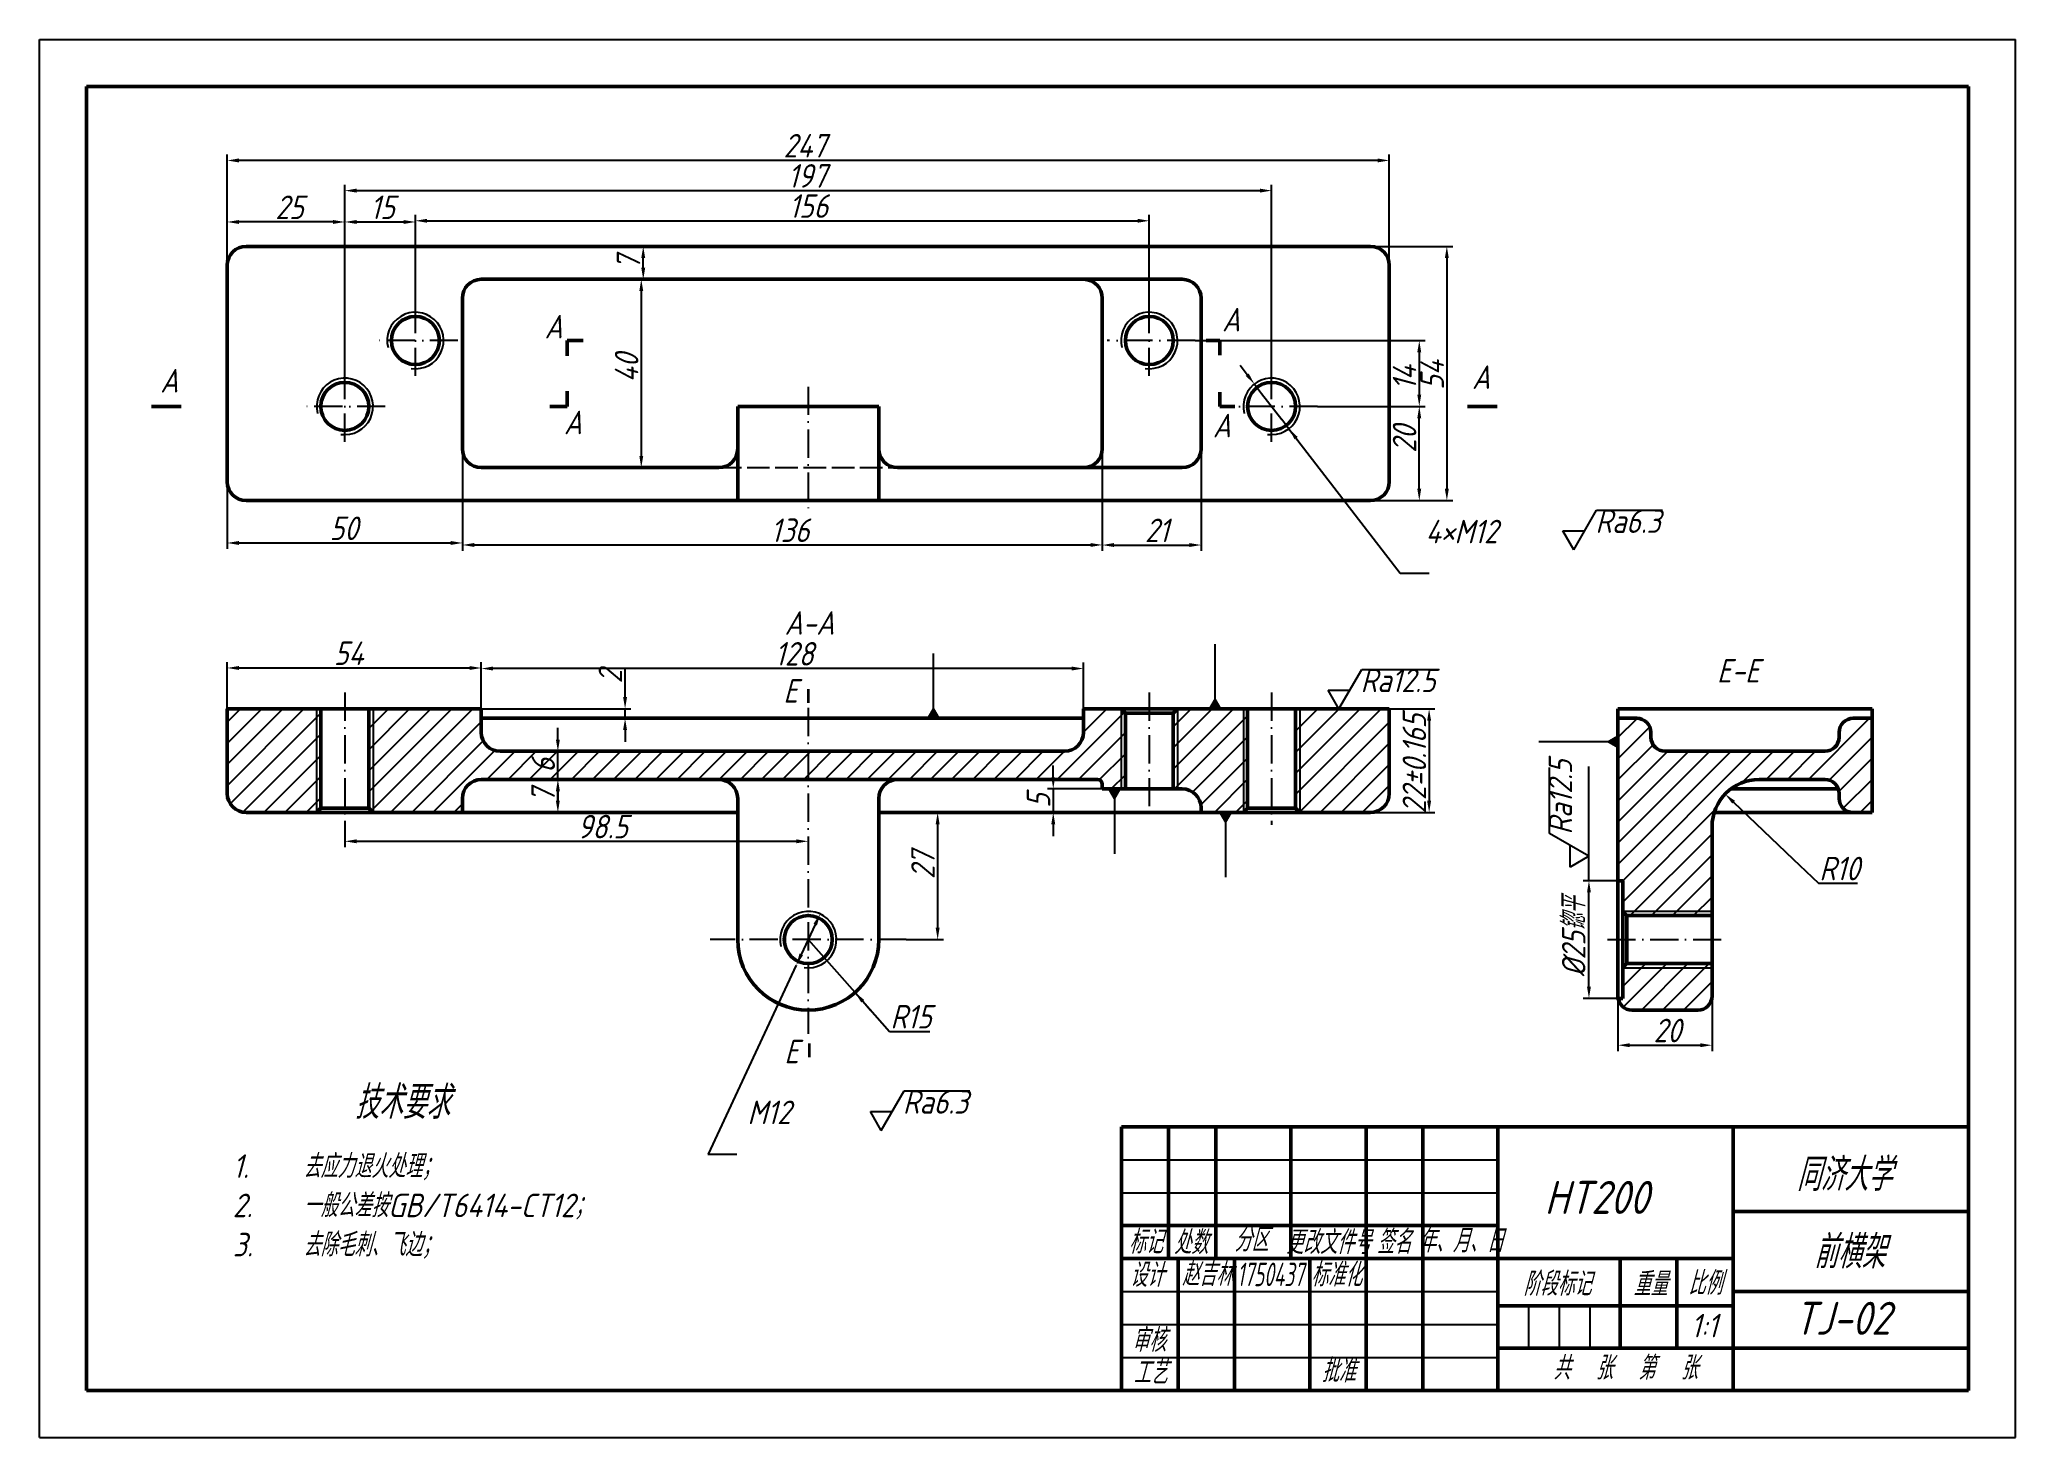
# Model space of a CAD drawing. Header units: millimetres. Extents: x 12 to 432, y 8 to 305.
import ezdxf

# ---------------------------------------------------------------- set-up
doc = ezdxf.new("R2010")
doc.units = ezdxf.units.MM
doc.linetypes.add('ACAD_ISO02W100', pattern=[15, 12, -3])
doc.linetypes.add('ACAD_ISO10W100', pattern=[18, 12, -3, 0, -3])
for name, color, linetype, lineweight in [('剖面线', 5, 'Continuous', 25), ('尺寸标注', 7, 'Continuous', 25), ('粗实线', 3, 'Continuous', 50), ('细实线', 7, 'Continuous', 25), ('细文本', 7, 'Continuous', 25), ('细点画线', 1, 'ACAD_ISO10W100', 25), ('细虚线', 2, 'ACAD_ISO02W100', 25)]:
    doc.layers.add(name, color=color, linetype=linetype, lineweight=lineweight)
doc.styles.add('长仿宋', font='gbeitc.shx', dxfattribs={"bigfont": 'gbcbig.shx'})
doc.dimstyles.new('ISO-25', dxfattribs={"dimtxt": 5, "dimasz": 2.5, "dimexe": 1.25, "dimexo": 0, "dimtad": 1, "dimdsep": 46, "dimtxsty": '长仿宋', "dimcen": 2.5, "dimclrd": 256, "dimclrt": 256, "dimadec": 0, "dimazin": 0, "dimtfac": 1, "dimtmove": 0, "dimatfit": 2, "dimfxl": 1, "dimlwd": -1, "dimarcsym": 0})
doc.dimstyles.new('ISO-25$4', dxfattribs={"dimtxt": 5, "dimasz": 2.5, "dimexe": 1.25, "dimexo": 0, "dimtad": 1, "dimtoh": 1, "dimdsep": 46, "dimtxsty": '长仿宋', "dimcen": 2.5, "dimclrd": 256, "dimclrt": 256, "dimadec": 0, "dimazin": 0, "dimtfac": 1, "dimtmove": 0, "dimatfit": 2, "dimfxl": 1, "dimlwd": -1, "dimarcsym": 0})

# ---------------------------------------------------------------- blocks, each defined once
blk = doc.blocks.new('*D3')
at = {"layer": '尺寸标注', "color": 0, "lineweight": -2, "transparency": 16777216}
for p, q in [((139.67, 253.94), (138.42, 253.94)), ((139.67, 213.94), (138.42, 213.94))]:
    blk.add_line(p, q, dxfattribs=at)
at = {"layer": '尺寸标注', "transparency": 16777216}
blk.add_line((139.67, 251.44), (139.67, 216.44), dxfattribs=at)
for points in [[(139.26, 251.44), (140.09, 251.44), (139.67, 253.94)], [(139.26, 216.44), (140.09, 216.44), (139.67, 213.94)]]:
    blk.add_solid(points, dxfattribs=at)
at = {"layer": '尺寸标注', "transparency": 16777216, "insert": (136.55, 235.1), "char_height": 5, "attachment_point": 5, "rotation": 90, "style": '长仿宋'}
blk.add_mtext('40', dxfattribs=at)
blk = doc.blocks.new('*D4')
at = {"layer": '尺寸标注', "color": 0, "lineweight": -2, "transparency": 16777216}
for p, q in [((91.66, 248.48), (91.66, 267.63)), ((247.66, 248.48), (247.66, 267.63))]:
    blk.add_line(p, q, dxfattribs=at)
at = {"layer": '尺寸标注', "transparency": 16777216}
blk.add_line((94.16, 266.38), (245.16, 266.38), dxfattribs=at)
for points in [[(94.16, 266.8), (94.16, 265.97), (91.66, 266.38)], [(245.16, 266.8), (245.16, 265.97), (247.66, 266.38)]]:
    blk.add_solid(points, dxfattribs=at)
at = {"layer": '尺寸标注', "transparency": 16777216, "insert": (175.22, 269.51), "char_height": 5, "attachment_point": 5, "style": '长仿宋'}
blk.add_mtext('156', dxfattribs=at)
blk = doc.blocks.new('*D5')
at = {"layer": '尺寸标注', "color": 0, "lineweight": -2, "transparency": 16777216}
for p, q in [((76.66, 234.48), (76.66, 267.38)), ((91.66, 248.48), (91.66, 267.38))]:
    blk.add_line(p, q, dxfattribs=at)
at = {"layer": '尺寸标注', "transparency": 16777216}
blk.add_line((79.16, 266.13), (89.16, 266.13), dxfattribs=at)
for points in [[(79.16, 266.54), (79.16, 265.71), (76.66, 266.13)], [(89.16, 266.54), (89.16, 265.71), (91.66, 266.13)]]:
    blk.add_solid(points, dxfattribs=at)
at = {"layer": '尺寸标注', "transparency": 16777216, "insert": (84.65, 269.25), "char_height": 5, "attachment_point": 5, "style": '长仿宋'}
blk.add_mtext('15', dxfattribs=at)
blk = doc.blocks.new('*D6')
at = {"layer": '尺寸标注', "color": 0, "lineweight": -2, "transparency": 16777216}
for p, q in [((51.66, 256.94), (51.66, 267.38)), ((76.66, 234.48), (76.66, 267.38))]:
    blk.add_line(p, q, dxfattribs=at)
at = {"layer": '尺寸标注', "transparency": 16777216}
blk.add_line((74.16, 266.13), (54.16, 266.13), dxfattribs=at)
for points in [[(54.16, 266.54), (54.16, 265.71), (51.66, 266.13)], [(74.16, 266.54), (74.16, 265.71), (76.66, 266.13)]]:
    blk.add_solid(points, dxfattribs=at)
at = {"layer": '尺寸标注', "transparency": 16777216, "insert": (64.9, 269.25), "char_height": 5, "attachment_point": 5, "style": '长仿宋'}
blk.add_mtext('25', dxfattribs=at)
blk = doc.blocks.new('*D7')
at = {"layer": '尺寸标注', "color": 0, "lineweight": -2, "transparency": 16777216}
for p, q in [((76.66, 234.48), (76.66, 274.04)), ((273.66, 234.48), (273.66, 274.04))]:
    blk.add_line(p, q, dxfattribs=at)
at = {"layer": '尺寸标注', "transparency": 16777216}
blk.add_line((79.16, 272.79), (271.16, 272.79), dxfattribs=at)
for points in [[(79.16, 273.21), (79.16, 272.37), (76.66, 272.79)], [(271.16, 273.21), (271.16, 272.37), (273.66, 272.79)]]:
    blk.add_solid(points, dxfattribs=at)
at = {"layer": '尺寸标注', "transparency": 16777216, "insert": (174.96, 275.92), "char_height": 5, "attachment_point": 5, "style": '长仿宋'}
blk.add_mtext('197', dxfattribs=at)
blk = doc.blocks.new('*D8')
at = {"layer": '尺寸标注', "color": 0, "lineweight": -2, "transparency": 16777216}
for p, q in [((51.66, 256.94), (51.66, 280.45)), ((298.66, 256.94), (298.66, 280.45))]:
    blk.add_line(p, q, dxfattribs=at)
at = {"layer": '尺寸标注', "transparency": 16777216}
blk.add_line((296.16, 279.2), (54.16, 279.2), dxfattribs=at)
for points in [[(54.16, 279.62), (54.16, 278.78), (51.66, 279.2)], [(296.16, 279.62), (296.16, 278.78), (298.66, 279.2)]]:
    blk.add_solid(points, dxfattribs=at)
at = {"layer": '尺寸标注', "transparency": 16777216, "insert": (174.45, 282.33), "char_height": 5, "attachment_point": 5, "style": '长仿宋'}
blk.add_mtext('247', dxfattribs=at)
blk = doc.blocks.new('*D9')
at = {"layer": '尺寸标注', "color": 0, "lineweight": -2, "transparency": 16777216}
for p, q in [((257.42, 240.94), (306.29, 240.94)), ((283.42, 226.94), (306.29, 226.94))]:
    blk.add_line(p, q, dxfattribs=at)
at = {"layer": '尺寸标注', "transparency": 16777216}
blk.add_line((305.04, 238.44), (305.04, 229.44), dxfattribs=at)
for points in [[(304.62, 238.44), (305.45, 238.44), (305.04, 240.94)], [(304.62, 229.44), (305.45, 229.44), (305.04, 226.94)]]:
    blk.add_solid(points, dxfattribs=at)
at = {"layer": '尺寸标注', "transparency": 16777216, "insert": (301.91, 233.05), "char_height": 5, "attachment_point": 5, "rotation": 90, "style": '长仿宋'}
blk.add_mtext('14', dxfattribs=at)
blk = doc.blocks.new('*D10')
at = {"layer": '尺寸标注', "color": 0, "lineweight": -2, "transparency": 16777216}
for p, q in [((283.42, 226.94), (306.29, 226.94)), ((294.66, 206.94), (306.29, 206.94))]:
    blk.add_line(p, q, dxfattribs=at)
at = {"layer": '尺寸标注', "transparency": 16777216}
blk.add_line((305.04, 209.44), (305.04, 224.44), dxfattribs=at)
for points in [[(304.62, 224.44), (305.45, 224.44), (305.04, 226.94)], [(304.62, 209.44), (305.45, 209.44), (305.04, 206.94)]]:
    blk.add_solid(points, dxfattribs=at)
at = {"layer": '尺寸标注', "transparency": 16777216, "insert": (301.91, 219.98), "char_height": 5, "attachment_point": 5, "rotation": 90, "style": '长仿宋'}
blk.add_mtext('20', dxfattribs=at)
blk = doc.blocks.new('*D11')
at = {"layer": '尺寸标注', "color": 0, "lineweight": -2, "transparency": 16777216}
for p, q in [((101.66, 217.94), (101.66, 196.68)), ((51.66, 210.94), (51.66, 196.68))]:
    blk.add_line(p, q, dxfattribs=at)
at = {"layer": '尺寸标注', "transparency": 16777216}
blk.add_line((54.16, 197.93), (99.16, 197.93), dxfattribs=at)
for points in [[(54.16, 198.35), (54.16, 197.51), (51.66, 197.93)], [(99.16, 198.35), (99.16, 197.51), (101.66, 197.93)]]:
    blk.add_solid(points, dxfattribs=at)
at = {"layer": '尺寸标注', "transparency": 16777216, "insert": (76.44, 201.05), "char_height": 5, "attachment_point": 5, "style": '长仿宋'}
blk.add_mtext('50', dxfattribs=at)
blk = doc.blocks.new('*D12')
at = {"layer": '尺寸标注', "color": 0, "lineweight": -2, "transparency": 16777216}
for p, q in [((101.66, 217.94), (101.66, 196.26)), ((237.66, 217.94), (237.66, 196.26))]:
    blk.add_line(p, q, dxfattribs=at)
at = {"layer": '尺寸标注', "transparency": 16777216}
blk.add_line((104.16, 197.51), (235.16, 197.51), dxfattribs=at)
for points in [[(104.16, 197.92), (104.16, 197.09), (101.66, 197.51)], [(235.16, 197.92), (235.16, 197.09), (237.66, 197.51)]]:
    blk.add_solid(points, dxfattribs=at)
at = {"layer": '尺寸标注', "transparency": 16777216, "insert": (171.28, 200.63), "char_height": 5, "attachment_point": 5, "style": '长仿宋'}
blk.add_mtext('136', dxfattribs=at)
blk = doc.blocks.new('*D13')
at = {"layer": '尺寸标注', "color": 0, "lineweight": -2, "transparency": 16777216}
for p, q in [((237.66, 217.94), (237.66, 196.24)), ((258.66, 217.94), (258.66, 196.24))]:
    blk.add_line(p, q, dxfattribs=at)
at = {"layer": '尺寸标注', "transparency": 16777216}
blk.add_line((240.16, 197.49), (256.16, 197.49), dxfattribs=at)
for points in [[(240.16, 197.91), (240.16, 197.07), (237.66, 197.49)], [(256.16, 197.91), (256.16, 197.07), (258.66, 197.49)]]:
    blk.add_solid(points, dxfattribs=at)
at = {"layer": '尺寸标注', "transparency": 16777216, "insert": (249.26, 200.61), "char_height": 5, "attachment_point": 5, "style": '长仿宋'}
blk.add_mtext('21', dxfattribs=at)
blk = doc.blocks.new('*D14')
at = {"layer": '尺寸标注', "color": 0, "lineweight": -2, "transparency": 16777216}
for p, q in [((140.09, 260.94), (138.84, 260.94)), ((140.09, 253.94), (138.84, 253.94))]:
    blk.add_line(p, q, dxfattribs=at)
at = {"layer": '尺寸标注', "transparency": 16777216}
blk.add_line((140.09, 256.44), (140.09, 258.44), dxfattribs=at)
for points in [[(139.67, 258.44), (140.51, 258.44), (140.09, 260.94)], [(139.67, 256.44), (140.51, 256.44), (140.09, 253.94)]]:
    blk.add_solid(points, dxfattribs=at)
at = {"layer": '尺寸标注', "transparency": 16777216, "insert": (136.96, 257.44), "char_height": 5, "attachment_point": 5, "rotation": 90, "style": '长仿宋'}
blk.add_mtext('7', dxfattribs=at)
blk = doc.blocks.new('*D15')
at = {"layer": '尺寸标注', "color": 0, "lineweight": -2, "transparency": 16777216}
for p, q in [((76.66, 135.19), (76.66, 133.3)), ((175.16, 134.55), (175.16, 133.3))]:
    blk.add_line(p, q, dxfattribs=at)
at = {"layer": '尺寸标注', "transparency": 16777216}
blk.add_line((79.16, 134.55), (172.66, 134.55), dxfattribs=at)
for points in [[(79.16, 134.96), (79.16, 134.13), (76.66, 134.55)], [(172.66, 134.96), (172.66, 134.13), (175.16, 134.55)]]:
    blk.add_solid(points, dxfattribs=at)
at = {"layer": '尺寸标注', "transparency": 16777216, "insert": (131.47, 137.67), "char_height": 5, "attachment_point": 5, "style": '长仿宋'}
blk.add_mtext('98.5', dxfattribs=at)
blk = doc.blocks.new('*D16')
at = {"layer": '尺寸标注', "transparency": 16777216}
for p, q in [((175.16, 113.67), (183.44, 104.31)), ((185.1, 102.44), (183.44, 104.31)), ((185.1, 102.44), (192.43, 94.15)), ((186.76, 100.57), (188.41, 98.69)), ((192.43, 94.15), (200.97, 94.15))]:
    blk.add_line(p, q, dxfattribs=at)
blk.add_solid([(187.07, 100.84), (186.44, 100.29), (185.1, 102.44)], dxfattribs=at)
at = {"layer": '尺寸标注', "transparency": 16777216, "insert": (197.01, 97.28), "char_height": 5, "attachment_point": 5, "style": '长仿宋'}
blk.add_mtext('R15', dxfattribs=at)
blk = doc.blocks.new('*D17')
at = {"layer": '尺寸标注', "color": 0, "lineweight": -2, "transparency": 16777216}
for p, q in [((202.67, 140.67), (201.42, 140.67)), ((196, 113.67), (203.92, 113.67))]:
    blk.add_line(p, q, dxfattribs=at)
at = {"layer": '尺寸标注', "transparency": 16777216}
blk.add_line((202.67, 138.17), (202.67, 116.17), dxfattribs=at)
for points in [[(202.25, 138.17), (203.08, 138.17), (202.67, 140.67)], [(202.25, 116.17), (203.08, 116.17), (202.67, 113.67)]]:
    blk.add_solid(points, dxfattribs=at)
at = {"layer": '尺寸标注', "transparency": 16777216, "insert": (199.54, 129.46), "char_height": 5, "attachment_point": 5, "rotation": 90, "style": '长仿宋'}
blk.add_mtext('27', dxfattribs=at)
blk = doc.blocks.new('*D18')
at = {"layer": '尺寸标注', "color": 0, "lineweight": -2, "transparency": 16777216}
for p, q in [((122.39, 147.67), (120.69, 147.67)), ((122.39, 140.67), (120.69, 140.67))]:
    blk.add_line(p, q, dxfattribs=at)
at = {"layer": '尺寸标注', "transparency": 16777216}
blk.add_line((121.94, 143.17), (121.94, 145.17), dxfattribs=at)
for points in [[(121.52, 145.17), (122.35, 145.17), (121.94, 147.67)], [(121.52, 143.17), (122.35, 143.17), (121.94, 140.67)]]:
    blk.add_solid(points, dxfattribs=at)
at = {"layer": '尺寸标注', "transparency": 16777216, "insert": (118.81, 144.23), "char_height": 5, "attachment_point": 5, "rotation": 90, "style": '长仿宋'}
blk.add_mtext('7', dxfattribs=at)
blk = doc.blocks.new('*D19')
at = {"layer": '尺寸标注', "transparency": 16777216}
for p, q in [((121.95, 156.17), (121.95, 158.67)), ((121.95, 147.67), (121.95, 153.67)), ((121.95, 145.17), (121.95, 142.67))]:
    blk.add_line(p, q, dxfattribs=at)
at = {"layer": '尺寸标注', "color": 0, "lineweight": -2, "transparency": 16777216}
for p, q in [((121.95, 153.67), (120.7, 153.67)), ((121.95, 147.67), (120.7, 147.67))]:
    blk.add_line(p, q, dxfattribs=at)
at = {"layer": '尺寸标注', "transparency": 16777216}
for points in [[(121.53, 156.17), (122.37, 156.17), (121.95, 153.67)], [(121.53, 145.17), (122.37, 145.17), (121.95, 147.67)]]:
    blk.add_solid(points, dxfattribs=at)
at = {"layer": '尺寸标注', "transparency": 16777216, "insert": (118.83, 150.67), "char_height": 5, "attachment_point": 5, "rotation": 90, "style": '长仿宋'}
blk.add_mtext('6', dxfattribs=at)
blk = doc.blocks.new('*D20')
at = {"layer": '尺寸标注', "transparency": 16777216}
for p, q in [((136.23, 165.17), (136.23, 171.42)), ((136.23, 160.67), (136.23, 162.67)), ((136.23, 158.17), (136.23, 155.67))]:
    blk.add_line(p, q, dxfattribs=at)
at = {"layer": '尺寸标注', "color": 0, "lineweight": -2, "transparency": 16777216}
for p, q in [((105.66, 162.67), (137.48, 162.67)), ((136.48, 160.67), (134.98, 160.67))]:
    blk.add_line(p, q, dxfattribs=at)
at = {"layer": '尺寸标注', "transparency": 16777216}
for points in [[(135.81, 165.17), (136.64, 165.17), (136.23, 162.67)], [(135.81, 158.17), (136.64, 158.17), (136.23, 160.67)]]:
    blk.add_solid(points, dxfattribs=at)
at = {"layer": '尺寸标注', "transparency": 16777216, "insert": (133.1, 169.55), "char_height": 5, "attachment_point": 5, "rotation": 90, "style": '长仿宋'}
blk.add_mtext('2', dxfattribs=at)
blk = doc.blocks.new('*D21')
at = {"layer": '尺寸标注', "color": 0, "lineweight": -2, "transparency": 16777216}
for p, q in [((51.66, 162.67), (51.66, 172.62)), ((105.66, 162.67), (105.66, 172.62))]:
    blk.add_line(p, q, dxfattribs=at)
at = {"layer": '尺寸标注', "transparency": 16777216}
blk.add_line((54.16, 171.37), (103.16, 171.37), dxfattribs=at)
for points in [[(54.16, 171.79), (54.16, 170.95), (51.66, 171.37)], [(103.16, 171.79), (103.16, 170.95), (105.66, 171.37)]]:
    blk.add_solid(points, dxfattribs=at)
at = {"layer": '尺寸标注', "transparency": 16777216, "insert": (77.48, 174.5), "char_height": 5, "attachment_point": 5, "style": '长仿宋'}
blk.add_mtext('54', dxfattribs=at)
blk = doc.blocks.new('*D22')
at = {"layer": '尺寸标注', "color": 0, "lineweight": -2, "transparency": 16777216}
for p, q in [((105.66, 162.67), (105.66, 172.5)), ((233.66, 162.67), (233.66, 172.5))]:
    blk.add_line(p, q, dxfattribs=at)
at = {"layer": '尺寸标注', "transparency": 16777216}
blk.add_line((231.16, 171.25), (108.16, 171.25), dxfattribs=at)
for points in [[(108.16, 171.67), (108.16, 170.84), (105.66, 171.25)], [(231.16, 171.67), (231.16, 170.84), (233.66, 171.25)]]:
    blk.add_solid(points, dxfattribs=at)
at = {"layer": '尺寸标注', "transparency": 16777216, "insert": (172.17, 174.38), "char_height": 5, "attachment_point": 5, "style": '长仿宋'}
blk.add_mtext('128', dxfattribs=at)
blk = doc.blocks.new('*D23')
at = {"layer": '尺寸标注', "color": 0, "lineweight": -2, "transparency": 16777216}
for p, q in [((298.66, 162.67), (308.38, 162.67)), ((294.66, 140.67), (308.38, 140.67))]:
    blk.add_line(p, q, dxfattribs=at)
at = {"layer": '尺寸标注', "transparency": 16777216}
blk.add_line((307.13, 160.17), (307.13, 143.17), dxfattribs=at)
for points in [[(306.71, 160.17), (307.55, 160.17), (307.13, 162.67)], [(306.71, 143.17), (307.55, 143.17), (307.13, 140.67)]]:
    blk.add_solid(points, dxfattribs=at)
at = {"layer": '尺寸标注', "transparency": 16777216, "insert": (304, 151.01), "char_height": 5, "attachment_point": 5, "rotation": 90, "style": '长仿宋'}
blk.add_mtext('22±0.165', dxfattribs=at)
blk = doc.blocks.new('*D24')
at = {"layer": '尺寸标注', "transparency": 16777216}
for p, q in [((227.24, 148.17), (227.24, 150.67)), ((227.24, 145.67), (227.24, 140.67)), ((227.24, 138.17), (227.24, 135.67))]:
    blk.add_line(p, q, dxfattribs=at)
at = {"layer": '尺寸标注', "color": 0, "lineweight": -2, "transparency": 16777216}
for p, q in [((237.66, 145.67), (225.99, 145.67)), ((227.24, 140.67), (225.99, 140.67))]:
    blk.add_line(p, q, dxfattribs=at)
at = {"layer": '尺寸标注', "transparency": 16777216}
for points in [[(226.82, 148.17), (227.65, 148.17), (227.24, 145.67)], [(226.82, 138.17), (227.65, 138.17), (227.24, 140.67)]]:
    blk.add_solid(points, dxfattribs=at)
at = {"layer": '尺寸标注', "transparency": 16777216, "insert": (224.11, 143.17), "char_height": 5, "attachment_point": 5, "rotation": 90, "style": '长仿宋'}
blk.add_mtext('5', dxfattribs=at)
blk = doc.blocks.new('剖切符号')
at = {"layer": '尺寸标注'}
blk.add_lwpolyline([(0, 0, 0.6, 0.6, 0), (0, 3, 0, 0, 0), (3, 3, 0.6, 0, 0), (5.4, 3, 0, 0, 0)], format="xyseb", dxfattribs=at)
blk = doc.blocks.new('*D26')
at = {"layer": '尺寸标注', "transparency": 16777216}
for p, q in [((371.85, 142.86), (384.5, 130.76)), ((384.5, 130.76), (389.87, 125.63)), ((389.87, 125.63), (398.2, 125.63))]:
    blk.add_line(p, q, dxfattribs=at)
blk.add_solid([(372.14, 143.16), (371.57, 142.55), (370.05, 144.58)], dxfattribs=at)
at = {"layer": '尺寸标注', "transparency": 16777216, "insert": (394.35, 128.76), "char_height": 5, "attachment_point": 5, "style": '长仿宋'}
blk.add_mtext('R10', dxfattribs=at)
blk = doc.blocks.new('*D27')
at = {"layer": '尺寸标注', "color": 0, "lineweight": -2, "transparency": 16777216}
for p, q in [((347.27, 101.67), (347.27, 89.97)), ((367.27, 101.67), (367.27, 89.97))]:
    blk.add_line(p, q, dxfattribs=at)
at = {"layer": '尺寸标注', "transparency": 16777216}
blk.add_line((349.77, 91.22), (364.77, 91.22), dxfattribs=at)
for points in [[(349.77, 91.64), (349.77, 90.81), (347.27, 91.22)], [(364.77, 91.64), (364.77, 90.81), (367.27, 91.22)]]:
    blk.add_solid(points, dxfattribs=at)
at = {"layer": '尺寸标注', "transparency": 16777216, "insert": (357.75, 94.35), "char_height": 5, "attachment_point": 5, "style": '长仿宋'}
blk.add_mtext('20', dxfattribs=at)
blk = doc.blocks.new('*D28')
at = {"layer": '尺寸标注', "color": 0, "lineweight": -2, "transparency": 16777216}
for p, q in [((347.27, 126.17), (339.85, 126.17)), ((347.32, 101.17), (339.85, 101.17))]:
    blk.add_line(p, q, dxfattribs=at)
at = {"layer": '尺寸标注', "transparency": 16777216}
blk.add_line((341.1, 103.67), (341.1, 123.67), dxfattribs=at)
for points in [[(340.69, 123.67), (341.52, 123.67), (341.1, 126.17)], [(340.69, 103.67), (341.52, 103.67), (341.1, 101.17)]]:
    blk.add_solid(points, dxfattribs=at)
at = {"layer": '尺寸标注', "transparency": 16777216, "insert": (337.87, 114.21), "char_height": 5, "attachment_point": 5, "rotation": 90, "style": '长仿宋'}
blk.add_mtext('%%C25锪平', dxfattribs=at)
blk = doc.blocks.new('*D32')
at = {"layer": '尺寸标注', "color": 0, "lineweight": -2, "transparency": 16777216}
for p, q in [((294.66, 260.94), (312.15, 260.94)), ((294.66, 206.94), (312.15, 206.94))]:
    blk.add_line(p, q, dxfattribs=at)
at = {"layer": '尺寸标注', "transparency": 16777216}
blk.add_line((310.9, 258.44), (310.9, 209.44), dxfattribs=at)
for points in [[(310.48, 258.44), (311.32, 258.44), (310.9, 260.94)], [(310.48, 209.44), (311.32, 209.44), (310.9, 206.94)]]:
    blk.add_solid(points, dxfattribs=at)
at = {"layer": '尺寸标注', "transparency": 16777216, "insert": (307.78, 233.6), "char_height": 5, "attachment_point": 5, "rotation": 90, "style": '长仿宋'}
blk.add_mtext('54', dxfattribs=at)

msp = doc.modelspace()

# ---------------------------------------------------------------- hatches: boundary and pattern name
at = {"layer": '剖面线'}
h = msp.add_hatch(dxfattribs=at)
h.set_pattern_fill('ANSI31', color=256)
h.set_pattern_definition([(45, (-1150.2076, 58.0414), (-2.245064, 2.245064), [])])
h.paths.add_polyline_path([(70.66, 162.673), (51.66, 162.673), (51.66, 144.673, 0.4142136), (55.66, 140.673), (70.66, 140.673)])
h.paths.add_polyline_path([(175.16, 153.673), (109.66, 153.673, -0.4142136), (105.66, 157.673), (105.66, 162.673), (82.66, 162.673), (82.66, 140.673), (101.66, 140.673), (101.66, 143.673, -0.4142136), (105.66, 147.673), (175.16, 147.673)])
h.paths.add_polyline_path([(241.66, 162.673), (233.66, 162.673), (233.66, 157.673, -0.4142136), (229.66, 153.673), (175.16, 153.673), (175.16, 147.673), (236.66, 147.673, -0.4142136), (237.66, 146.673), (237.66, 145.673), (241.66, 145.673)])
h.paths.add_polyline_path([(267.66, 162.673), (253.66, 162.673), (253.66, 145.673), (254.66, 145.673, -0.4142136), (258.66, 141.673), (258.66, 140.673), (267.66, 140.673)])
h.paths.add_polyline_path([(298.66, 162.673), (279.66, 162.673), (279.66, 140.673), (294.66, 140.673, 0.4142136), (298.66, 144.673)])
h.paths.add_polyline_path([(279.66, 162.673), (278.76, 162.673), (278.76, 141.573), (279.66, 140.673)])
h.paths.add_polyline_path([(268.56, 162.673), (267.66, 162.673), (267.66, 140.673), (268.56, 141.573)])
h.paths.add_polyline_path([(253.66, 162.673), (252.76, 161.773), (252.76, 145.673), (253.66, 145.673)])
h.paths.add_polyline_path([(242.56, 161.773), (241.66, 162.673), (241.66, 145.673), (242.56, 145.673)])
h.paths.add_polyline_path([(82.66, 162.673), (81.76, 162.673), (81.76, 141.573), (82.66, 140.673)])
h.paths.add_polyline_path([(71.56, 162.673), (70.66, 162.673), (70.66, 140.673), (71.56, 141.573)])
h = msp.add_hatch(dxfattribs=at)
h.set_pattern_fill('ANSI31', color=256)
h.set_pattern_definition([(45, (-339.5705, 62.421), (-2.245064, 2.245064), [])])
h.paths.add_polyline_path([(377.274, 147.673), (391.274, 147.673, -0.4142136), (394.274, 144.673), (394.274, 143.673, 0.4142136), (397.274, 140.673), (401.274, 140.673), (401.274, 160.673), (397.274, 160.673, 0.4142136), (394.274, 157.673), (394.274, 156.673, -0.4142136), (391.274, 153.673), (357.274, 153.673, -0.4142136), (354.274, 156.673), (354.274, 157.673, 0.4142136), (351.274, 160.673), (347.274, 160.673), (347.274, 126.173), (348.274, 126.173), (348.274, 119.673), (367.274, 119.673), (367.274, 137.673, -0.4142136)])
h.paths.add_polyline_path([(367.274, 107.673), (348.274, 107.673), (348.274, 101.173), (347.316, 101.173, 0.3659774), (350.274, 98.673), (364.274, 98.673, 0.4142136), (367.274, 101.673)])
h.paths.add_polyline_path([(367.274, 119.673), (348.274, 119.673), (349.174, 118.773), (367.274, 118.773)])
h.paths.add_polyline_path([(367.274, 108.573), (349.174, 108.573), (348.274, 107.673), (367.274, 107.673)])

# ---------------------------------------------------------------- linework, layer by layer
at = {"layer": '尺寸标注'}
for p, q in [((268.468, 233.673), (266.94, 235.652)), ((269.995, 231.694), (271.522, 229.714)), ((271.522, 229.714), (275.798, 224.172)), ((277.326, 222.193), (275.798, 224.172)), ((277.326, 222.193), (301.006, 191.503)), ((278.853, 220.214), (280.38, 218.234)), ((337.882, 196.503), (342.732, 204.903)), ((342.732, 204.903), (356.724, 204.903)), ((337.882, 196.503), (335.573, 200.503)), ((335.573, 200.503), (340.191, 200.503)), ((301.006, 191.503), (307.173, 191.503)), ((287.97, 162.673), (292.819, 171.073)), ((292.819, 171.073), (308.223, 171.073)), ((287.97, 162.673), (285.66, 166.673)), ((285.66, 166.673), (290.279, 166.673)), ((332.703, 136.224), (332.703, 150.216)), ((341.103, 131.374), (332.703, 136.224)), ((337.103, 129.065), (337.103, 133.684)), ((341.103, 131.374), (337.103, 129.065)), ((176.642, 116.844), (173.679, 110.502)), ((172.62, 108.237), (153.869, 68.108)), ((190.676, 73.108), (195.526, 81.508)), ((195.526, 81.508), (209.518, 81.508)), ((190.676, 73.108), (188.367, 77.108)), ((188.367, 77.108), (192.986, 77.108)), ((153.801, 68.108), (159.967, 68.108))]:
    msp.add_line(p, q, dxfattribs=at)
for points in [[(268.798, 233.927), (268.138, 233.418), (269.995, 231.694)], [(279.183, 220.468), (278.523, 219.959), (277.326, 222.193)], [(176.264, 117.02), (177.019, 116.668), (177.7, 119.109)], [(173.301, 110.679), (174.056, 110.326), (172.62, 108.237)]]:
    msp.add_solid(points, dxfattribs=at)
at = {"layer": '粗实线'}
for p, q in [((21.765, 294.888), (421.765, 294.888)), ((21.765, 17.888), (21.765, 294.888)), ((421.765, 17.888), (421.765, 294.888)), ((55.66, 260.943), (294.66, 260.943)), ((51.66, 210.943), (51.66, 256.943)), ((298.66, 256.943), (298.66, 210.943)), ((105.66, 253.943), (212.66, 253.943)), ((212.66, 253.943), (254.66, 253.943)), ((101.66, 217.943), (101.66, 249.943)), ((237.66, 217.943), (237.66, 249.943)), ((258.66, 217.943), (258.66, 249.943)), ((123.887, 240.943), (123.887, 237.671)), ((123.887, 240.943), (127.327, 240.943)), ((262.681, 240.943), (259.767, 240.943)), ((262.681, 240.943), (262.681, 237.839)), ((35.532, 226.943), (41.89, 226.943)), ((120.26, 226.943), (123.887, 226.943)), ((123.887, 226.943), (123.887, 230.165)), ((190.16, 226.943), (160.16, 226.943)), ((160.16, 226.943), (160.16, 206.943)), ((190.16, 226.943), (190.16, 206.943)), ((262.681, 226.943), (262.681, 229.971)), ((265.841, 226.943), (262.681, 226.943)), ((315.263, 226.943), (321.622, 226.943)), ((156.16, 213.943), (105.66, 213.943)), ((212.66, 213.943), (194.16, 213.943)), ((212.66, 213.943), (254.66, 213.943)), ((164.16, 206.943), (55.66, 206.943)), ((186.16, 206.943), (164.16, 206.943)), ((186.16, 206.943), (294.66, 206.943)), ((51.66, 162.673), (105.66, 162.673)), ((51.66, 144.673), (51.66, 162.673)), ((71.56, 162.673), (71.56, 141.573)), ((81.76, 162.673), (81.76, 141.573)), ((105.66, 162.673), (105.66, 157.673)), ((105.66, 160.673), (233.66, 160.673)), ((233.66, 162.673), (298.66, 162.673)), ((233.66, 162.673), (233.66, 157.673)), ((242.56, 161.773), (241.66, 162.673)), ((242.56, 161.773), (242.56, 145.673)), ((252.76, 161.773), (242.56, 161.773)), ((252.76, 161.773), (253.66, 162.673)), ((252.76, 161.773), (252.76, 145.673)), ((268.56, 162.673), (268.56, 141.573)), ((278.76, 162.673), (278.76, 141.573)), ((298.66, 162.673), (298.66, 144.673)), ((347.274, 162.673), (401.274, 162.673)), ((347.274, 162.673), (347.274, 101.673)), ((347.274, 160.673), (351.274, 160.673)), ((397.274, 160.673), (401.274, 160.673)), ((401.274, 162.673), (401.274, 140.673)), ((354.274, 157.673), (354.274, 156.673)), ((394.274, 157.673), (394.274, 156.673)), ((229.66, 153.673), (109.66, 153.673)), ((357.274, 153.673), (391.274, 153.673)), ((236.66, 147.673), (105.66, 147.673)), ((377.274, 147.673), (391.274, 147.673)), ((101.66, 143.673), (101.66, 140.673)), ((160.16, 113.673), (160.16, 143.673)), ((190.16, 113.673), (190.16, 143.673)), ((237.66, 146.673), (237.66, 145.673)), ((254.66, 145.673), (237.66, 145.673)), ((371.274, 145.673), (394.103, 145.673)), ((394.274, 144.673), (394.274, 143.673)), ((160.16, 140.673), (55.66, 140.673)), ((71.56, 141.573), (70.66, 140.673)), ((81.76, 141.573), (71.56, 141.573)), ((81.76, 141.573), (82.66, 140.673)), ((294.66, 140.673), (190.16, 140.673)), ((258.66, 141.673), (258.66, 140.673)), ((268.56, 141.573), (267.66, 140.673)), ((278.76, 141.573), (268.56, 141.573)), ((278.76, 141.573), (279.66, 140.673)), ((367.735, 140.673), (401.274, 140.673)), ((367.274, 137.673), (367.274, 101.673)), ((347.274, 126.173), (348.274, 126.173)), ((348.274, 126.173), (348.274, 101.173)), ((348.274, 119.673), (349.174, 118.773)), ((349.174, 118.773), (367.274, 118.773)), ((349.174, 118.773), (349.174, 108.573)), ((348.274, 107.673), (349.174, 108.573)), ((349.174, 108.573), (367.274, 108.573)), ((347.316, 101.173), (348.274, 101.173)), ((350.274, 98.673), (364.274, 98.673)), ((241.765, 73.888), (241.765, 17.888)), ((241.765, 73.888), (421.765, 73.888)), ((251.765, 73.888), (251.765, 45.888)), ((261.765, 73.888), (261.765, 45.888)), ((277.765, 73.888), (277.765, 45.888)), ((293.765, 73.888), (293.765, 17.888)), ((305.765, 73.888), (305.765, 17.888)), ((321.765, 73.888), (321.765, 17.888)), ((371.765, 73.888), (371.765, 17.888)), ((371.765, 55.888), (421.765, 55.888)), ((241.765, 52.888), (321.765, 52.888)), ((241.765, 45.888), (371.765, 45.888)), ((253.765, 45.888), (253.765, 17.888)), ((265.765, 45.888), (265.765, 17.888)), ((281.765, 45.888), (281.765, 17.888)), ((347.765, 45.888), (347.765, 26.888)), ((359.765, 45.888), (359.765, 26.888)), ((371.765, 38.888), (421.765, 38.888)), ((321.765, 35.888), (371.765, 35.888)), ((321.765, 26.888), (421.765, 26.888)), ((21.765, 17.888), (421.765, 17.888))]:
    msp.add_line(p, q, dxfattribs=at)
for centre in [(91.66, 240.943), (247.66, 240.943), (76.66, 226.943), (273.66, 226.943), (175.16, 113.673)]:
    msp.add_circle(centre, 5.1, dxfattribs=at)
for centre, radius, start, end in [((55.66, 256.943), 4, 90, 180), ((294.66, 256.943), 4, 0, 90), ((105.66, 249.943), 4, 90, 180), ((233.66, 249.943), 4, 360, 90), ((254.66, 249.943), 4, 360, 90), ((105.66, 217.943), 4, 180, 270), ((156.16, 217.943), 4, 270, 0), ((194.16, 217.943), 4, 180, 270), ((233.66, 217.943), 4, 270, 360), ((254.66, 217.943), 4, 270, 360), ((55.66, 210.943), 4, 180, 270), ((294.66, 210.943), 4, 270, 0), ((351.274, 157.673), 3, 0, 90), ((397.274, 157.673), 3, 90, 180), ((109.66, 157.673), 4, 180, 270), ((229.66, 157.673), 4, 270, 0), ((357.274, 156.673), 3, 180, 270), ((391.274, 156.673), 3, 270, 0), ((105.66, 143.673), 4, 90, 180), ((156.16, 143.673), 4, 0, 90), ((194.16, 143.673), 4, 90, 180), ((236.66, 146.673), 1, 360, 90), ((377.274, 137.673), 10, 90, 180), ((391.274, 144.673), 3, 360, 90), ((55.66, 144.673), 4, 180, 270), ((254.66, 141.673), 4, 360, 90), ((294.66, 144.673), 4, 270, 0), ((397.274, 143.673), 3, 180, 270), ((175.16, 113.673), 15, 180, 0), ((350.274, 101.673), 3, 180, 270), ((364.274, 101.673), 3, 270, 0)]:
    msp.add_arc(centre, radius, start, end, dxfattribs=at)
at = {"layer": '细实线'}
for p, q in [((11.765, 304.888), (431.765, 304.888)), ((11.765, 7.888), (11.765, 304.888)), ((431.765, 7.888), (431.765, 304.888)), ((70.66, 162.673), (70.66, 140.673)), ((82.66, 162.673), (82.66, 140.673)), ((241.66, 162.673), (241.66, 145.673)), ((253.66, 162.673), (253.66, 145.673)), ((267.66, 162.673), (267.66, 140.673)), ((279.66, 162.673), (279.66, 140.673)), ((348.274, 119.673), (367.274, 119.673)), ((348.274, 107.673), (367.274, 107.673)), ((241.765, 66.888), (321.765, 66.888)), ((241.765, 59.888), (321.765, 59.888)), ((241.765, 38.888), (321.765, 38.888)), ((328.265, 35.888), (328.265, 26.888)), ((334.765, 35.888), (334.765, 26.888)), ((341.265, 35.888), (341.265, 26.888)), ((241.765, 31.888), (321.765, 31.888)), ((241.765, 24.888), (321.765, 24.888)), ((11.765, 7.888), (431.765, 7.888))]:
    msp.add_line(p, q, dxfattribs=at)
for centre in [(91.66, 240.943), (247.66, 240.943), (76.66, 226.943), (273.66, 226.943), (175.16, 113.673)]:
    msp.add_arc(centre, 6, 261.60097, 194.42577, dxfattribs=at)
at = {"layer": '细点画线', "ltscale": 0.5}
for p, q in [((91.66, 233.408), (91.66, 248.478)), ((247.66, 233.408), (247.66, 248.478)), ((100.705, 240.943), (82.616, 240.943)), ((257.425, 240.943), (238.683, 240.943)), ((76.66, 219.408), (76.66, 234.478)), ((175.16, 231.134), (175.16, 204.258)), ((273.66, 219.408), (273.66, 234.478)), ((85.251, 226.943), (67.683, 226.943)), ((283.425, 226.943), (264.683, 226.943)), ((76.66, 166.177), (76.66, 135.194)), ((247.66, 166.177), (247.66, 139.218)), ((273.66, 166.177), (273.66, 138.027)), ((175.16, 162.873), (175.16, 93.63)), ((196.003, 113.673), (154.317, 113.673)), ((345.025, 113.673), (369.862, 113.673))]:
    msp.add_line(p, q, dxfattribs=at)
at = {"layer": '细虚线', "ltscale": 0.4}
msp.add_line((156.16, 213.943), (194.16, 213.943), dxfattribs=at)

# ---------------------------------------------------------------- block references
at = {"layer": '粗实线'}
msp.add_blockref('剖切符号', (175.196, 163.915), dxfattribs=at)
at = {"layer": '粗实线', "xscale": -1, "rotation": 180}
msp.add_blockref('剖切符号', (175.403, 91.629), dxfattribs=at)

# ---------------------------------------------------------------- texts
at = {"layer": '尺寸标注', "style": '长仿宋'}
for s, p in [('A', (263.121, 242.88)), ('A', (119.117, 241.401)), ('A', (316.256, 230.661)), ('A', (37.43, 229.891)), ('A', (123.227, 221.031)), ('A', (261.149, 220.374)), ('Ra6.3', (342.48, 200.07)), ('A-A', (170.136, 178.438)), ('E-E', (368.324, 168.272)), ('E', (169.868, 164.002)), ('Ra12.5', (292.567, 166.24)), ('E', (170.074, 87.375)), ('Ra6.3', (195.274, 76.676))]:
    msp.add_text(s, height=5, dxfattribs=at).set_placement(p)
msp.add_text('Ra12.5', height=5, rotation=90, dxfattribs=at).set_placement((337.536, 135.972))
at = {"layer": '尺寸标注', "char_height": 5, "attachment_point": 5, "style": '长仿宋'}
for s, insert in [('4×M12', (314.044, 200.359)), ('M12', (166.839, 76.965))]:
    msp.add_mtext(s, dxfattribs=dict(at, insert=insert))
at = {"layer": '尺寸标注', "style": '长仿宋'}
for s, width, heights, insert, char_height, attachment_point in [('技术要求', 20.71009, [0], (88.863, 79.08), 7, 5), ('\\pxi-1,l1,t0.4,3;1.^I去应力退火处理；\\P2.^I一般公差按GB/T6414-CT12；\\P3.^I去除毛刺、飞边；', 73.58678, [27.655], (52.841, 68.026), 5, 1)]:
    msp.add_mtext_dynamic_manual_height_columns(s, width=width, gutter_width=25, heights=heights, dxfattribs=dict(at, insert=insert, char_height=char_height, attachment_point=attachment_point))
at = {"layer": '细文本', "style": '长仿宋'}
for s, height, p in [('同济大学', 7, (385.225, 60.266)), ('HT200', 7, (331.689, 55.389)), ('标记', 5, (243.266, 46.952)), ('处数', 5, (252.895, 46.819)), ('分区', 5, (265.723, 47.393)), ('更改文件号', 5, (276.713, 46.863)), ('签名', 5, (296.026, 46.952)), ('年、月、日', 5, (304.902, 47.193)), ('前横架', 7, (388.865, 43.826)), ('设计', 5, (243.541, 39.904)), ('赵吉林', 5, (254.588, 40.111)), ('标准化', 5, (282.002, 39.973)), ('阶段标记', 5, (327.149, 38.025)), ('重量', 5, (350.543, 37.989)), ('比例', 5, (362.182, 38.186)), ('1:1', 5, (362.769, 29.159)), ('TJ-02', 7, (384.643, 29.713)), ('审核', 5, (243.946, 26.075)), ('共  张  第  张', 5, (333.504, 20.185)), ('工艺', 5, (244.267, 19.213)), ('批准', 5, (284.282, 19.633))]:
    msp.add_text(s, height=height, dxfattribs=at).set_placement(p)
at = {"layer": '细文本', "style": '长仿宋', "width": 0.7}
msp.add_text('1750437', height=5, dxfattribs=at).set_placement((266.302, 40.03))

# ---------------------------------------------------------------- dimensions: what is measured, and where the dimension line sits
at = {"layer": '尺寸标注'}
for base, p1, p2, picture, middle in [((51.66, 279.201), (298.66, 256.943), (51.66, 256.943), '*D8', (174.447, 279.201)), ((105.66, 171.252), (233.66, 162.673), (105.66, 162.673), '*D22', (172.17, 171.252)), ((175.16, 134.546), (76.66, 135.194), (175.16, 134.546), '*D15', (131.47, 134.546)), ((367.274, 91.224), (347.274, 101.673), (367.274, 101.673), '*D27', (357.751, 91.224))]:
    dim = msp.add_linear_dim(base=base, p1=p1, p2=p2, dimstyle='ISO-25', dxfattribs=at)
    dim.commit()
    dim.dimension.update_dxf_attribs({"geometry": picture, "text_midpoint": middle, "dimtype": 160})
for base, p1, p2, angle, picture, middle in [((273.66, 272.792), (76.66, 234.478), (273.66, 234.478), 180, '*D7', (174.96, 272.792)), ((51.66, 266.126), (76.66, 234.478), (51.66, 256.943), 180, '*D6', (64.896, 266.126)), ((91.66, 266.126), (76.66, 234.478), (91.66, 248.478), 180, '*D5', (84.651, 266.126)), ((247.66, 266.382), (91.66, 248.478), (247.66, 248.478), 180, '*D4', (175.217, 266.382)), ((140.089, 260.943), (140.089, 253.943), (140.089, 260.943), 90, '*D14', (140.089, 257.443)), ((310.9, 206.943), (294.66, 260.943), (294.66, 206.943), 90, '*D32', (310.9, 233.601)), ((139.672, 213.943), (139.672, 253.943), (139.672, 213.943), 90, '*D3', (139.672, 235.102)), ((305.036, 226.943), (257.425, 240.943), (283.425, 226.943), 270, '*D9', (305.036, 233.053)), ((305.036, 226.943), (294.66, 206.943), (283.425, 226.943), 90, '*D10', (305.036, 219.978)), ((101.66, 197.929), (51.66, 210.943), (101.66, 217.943), 180, '*D11', (76.441, 197.929)), ((237.66, 197.507), (101.66, 217.943), (237.66, 217.943), 180, '*D12', (171.282, 197.507)), ((258.66, 197.489), (237.66, 217.943), (258.66, 217.943), 180, '*D13', (249.264, 197.489)), ((105.66, 171.371), (51.66, 162.673), (105.66, 162.673), 180, '*D21', (77.475, 171.371)), ((136.226, 160.673), (105.66, 162.673), (136.476, 160.673), 90, '*D20', (136.226, 169.548)), ((121.937, 147.673), (122.393, 140.673), (122.393, 147.673), 270, '*D18', (121.937, 144.232)), ((227.238, 140.673), (237.66, 145.673), (227.238, 140.673), 270, '*D24', (227.238, 143.173)), ((202.668, 113.673), (202.668, 140.673), (196.003, 113.673), 270, '*D17', (202.668, 129.459))]:
    dim = msp.add_linear_dim(base=base, p1=p1, p2=p2, angle=angle, dimstyle='ISO-25', dxfattribs=at)
    dim.commit()
    dim.dimension.update_dxf_attribs({"geometry": picture, "text_midpoint": middle, "dimtype": 160})
for base, p1, p2, angle, override, picture, middle in [((307.13, 140.673), (298.66, 162.673), (294.66, 140.673), 90, {"dimgap": 0.625, "dimtol": 1, "dimlim": 0, "dimtp": 0.165, "dimtm": 0.165, "dimtdec": 3}, '*D23', (307.13, 151.008)), ((121.952, 153.673), (121.952, 147.673), (121.952, 153.673), 270, {"dimsah": 1}, '*D19', (121.952, 150.673))]:
    dim = msp.add_linear_dim(base=base, p1=p1, p2=p2, angle=angle, dimstyle='ISO-25', override=override, dxfattribs=at)
    dim.commit()
    dim.dimension.update_dxf_attribs({"geometry": picture, "text_midpoint": middle, "dimtype": 160})
dim = msp.add_radius_dim(center=(377.274, 137.673), mpoint=(384.503, 130.763), dimstyle='ISO-25$4', override={"dimse1": 1}, dxfattribs=at)
dim.commit()
dim.dimension.update_dxf_attribs({"geometry": '*D26', "text_midpoint": (394.348, 125.633), "dimtype": 164})
dim = msp.add_linear_dim(base=(341.103, 126.173), p1=(347.316, 101.173), p2=(347.274, 126.173), angle=90, text='%%C<>锪平', dimstyle='ISO-25', dxfattribs=at)
dim.commit()
dim.dimension.update_dxf_attribs({"geometry": '*D28', "text_midpoint": (341.103, 114.212), "dimtype": 160})
dim = msp.add_radius_dim(center=(175.16, 113.673), mpoint=(185.099, 102.438), dimstyle='ISO-25$4', dxfattribs=at)
dim.commit()
dim.dimension.update_dxf_attribs({"geometry": '*D16', "text_midpoint": (197.011, 94.153), "dimtype": 164})

# ---------------------------------------------------------------- leaders
for points, override in [([(261.634, 162.673), (261.634, 176.436)], {"dimgap": 0.625, "dimtad": 0, "dimldrblk": 'DatumFilled'}), ([(201.774, 160.673), (201.774, 174.436)], {"dimgap": 0.625, "dimtad": 0, "dimldrblk": 'DatumFilled'}), ([(347.274, 155.697), (340.271, 155.697), (330.444, 155.697)], {"dimgap": 0.625, "dimtad": 0, "dimldrblk": 'DatumFilled'}), ([(341.103, 126.173), (341.103, 150.47)], {"dimgap": 0.625, "dimtad": 0, "dimldrblk": 'None'}), ([(240.238, 145.673), (240.238, 131.91)], {"dimgap": 0.625, "dimtad": 0, "dimldrblk": 'DatumFilled'}), ([(263.865, 140.673), (263.865, 126.91)], {"dimgap": 0.625, "dimtad": 0, "dimldrblk": 'DatumFilled'})]:
    msp.add_leader(points, dimstyle='ISO-25', override=override, dxfattribs=at)

doc.saveas('drawing.dxf')
